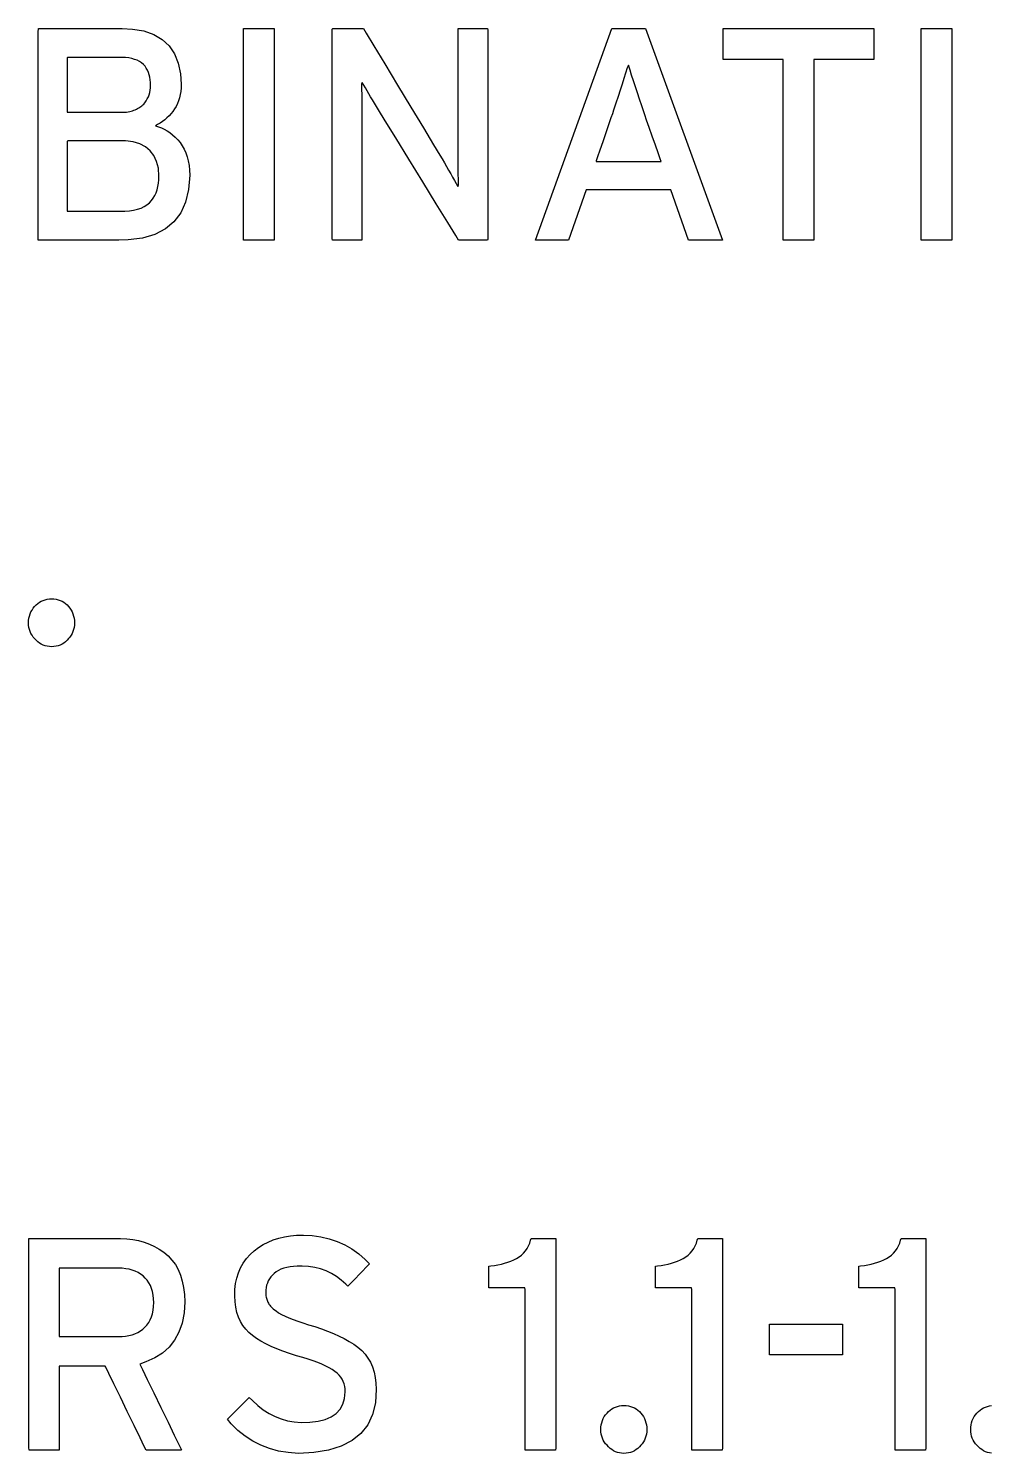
# Model space of a CAD drawing. Extents: x 1 to 47.7, y 0.2 to 33.5.
# Drawn here: x 9.21 to 10.403, y 21.199 to 22.965 of the extents above; entities that cross this region are included whole.
import ezdxf

# ---------------------------------------------------------------- set-up
doc = ezdxf.new("R2010")
doc.units = 0
doc.header["$MEASUREMENT"] = 0
doc.layers.add('6_0____DWG', color=7, linetype='CONTINUOUS')

msp = doc.modelspace()

# ---------------------------------------------------------------- linework, layer by layer
at = {"layer": '6_0____DWG'}
for points in [[(9.4103, 22.7832), (9.4089, 22.7655), (9.4051, 22.75), (9.3991, 22.7367), (9.3907, 22.7256), (9.3801, 22.7166), (9.3671, 22.7099), (9.3517, 22.7054), (9.3341, 22.7031), (9.3225, 22.7027), (9.3157, 22.7027), (9.3033, 22.7027), (9.2874, 22.7027), (9.2699, 22.7027), (9.2527, 22.7027), (9.2378, 22.7027), (9.227, 22.7027), (9.2224, 22.7027), (9.2224, 22.7107), (9.2224, 22.7355), (9.2224, 22.7723), (9.2224, 22.8161), (9.2224, 22.8619), (9.2224, 22.9046), (9.2224, 22.9391), (9.2224, 22.9606), (9.2228, 22.9651), (9.2292, 22.9651), (9.2414, 22.9651), (9.2576, 22.9651), (9.2756, 22.9651), (9.2935, 22.9651), (9.3093, 22.9651), (9.321, 22.9651), (9.3266, 22.9651), (9.3392, 22.9645), (9.3534, 22.9621), (9.3657, 22.9578), (9.3761, 22.9517), (9.3847, 22.9437), (9.3913, 22.9339), (9.396, 22.9222), (9.3989, 22.9088), (9.3998, 22.896), (9.3996, 22.8915), (9.3992, 22.8872), (9.3985, 22.8832), (9.3976, 22.8792), (9.3964, 22.8755), (9.395, 22.872), (9.3933, 22.8686), (9.3914, 22.8654), (9.3893, 22.8624), (9.3871, 22.8596), (9.3847, 22.8569), (9.3821, 22.8544), (9.3794, 22.8521), (9.3765, 22.8499), (9.3735, 22.8478), (9.3703, 22.846), (9.3678, 22.8443), (9.3715, 22.8433), (9.3752, 22.8419), (9.3787, 22.8402), (9.3822, 22.8383), (9.3856, 22.836), (9.389, 22.8334), (9.3922, 22.8305), (9.3954, 22.8273), (9.3984, 22.8237), (9.4011, 22.8198), (9.4035, 22.8156), (9.4055, 22.8111), (9.4071, 22.8062), (9.4084, 22.801), (9.4094, 22.7954), (9.41, 22.7895)], [(9.7436, 22.7027), (9.7399, 22.7087), (9.7301, 22.7248), (9.7159, 22.7478), (9.6992, 22.7749), (9.6819, 22.8031), (9.6657, 22.8294), (9.6526, 22.8507), (9.6443, 22.8642), (9.6416, 22.8685), (9.6392, 22.8726), (9.6368, 22.8766), (9.6345, 22.8805), (9.6322, 22.8843), (9.6301, 22.8879), (9.628, 22.8915), (9.626, 22.8949), (9.6241, 22.8982), (9.6233, 22.896), (9.6233, 22.8897), (9.6234, 22.8832), (9.6234, 22.8765), (9.6234, 22.8696), (9.6235, 22.8625), (9.6235, 22.8551), (9.6236, 22.8476), (9.6237, 22.8399), (9.6237, 22.8351), (9.6237, 22.8229), (9.6237, 22.8045), (9.6237, 22.7824), (9.6237, 22.7591), (9.6237, 22.737), (9.6237, 22.7186), (9.6237, 22.7064), (9.6237, 22.7027), (9.622, 22.7027), (9.6181, 22.7027), (9.6127, 22.7027), (9.6066, 22.7027), (9.6003, 22.7027), (9.5945, 22.7027), (9.5899, 22.7027), (9.5872, 22.7027), (9.5868, 22.7046), (9.5868, 22.7216), (9.5868, 22.7525), (9.5868, 22.7926), (9.5868, 22.8372), (9.5868, 22.8814), (9.5868, 22.9204), (9.5868, 22.9497), (9.5868, 22.9643), (9.5875, 22.9651), (9.5907, 22.9651), (9.5957, 22.9651), (9.6019, 22.9651), (9.6085, 22.9651), (9.6149, 22.9651), (9.6204, 22.9651), (9.6242, 22.9651), (9.6256, 22.9651), (9.6291, 22.9593), (9.6385, 22.9437), (9.652, 22.9213), (9.668, 22.8949), (9.6845, 22.8675), (9.6999, 22.8419), (9.7124, 22.8211), (9.7204, 22.808), (9.723, 22.8036), (9.7259, 22.7987), (9.7286, 22.794), (9.7312, 22.7894), (9.7337, 22.7851), (9.7361, 22.7809), (9.7383, 22.7769), (9.7405, 22.773), (9.7425, 22.7693), (9.7433, 22.7714), (9.7432, 22.7779), (9.7431, 22.7846), (9.7431, 22.7915), (9.743, 22.7985), (9.743, 22.8058), (9.743, 22.8132), (9.7429, 22.8208), (9.7429, 22.8286), (9.7429, 22.8334), (9.7429, 22.8455), (9.7429, 22.8638), (9.7429, 22.8858), (9.7429, 22.909), (9.7429, 22.931), (9.7429, 22.9493), (9.7429, 22.9615), (9.743, 22.9651), (9.7447, 22.9651), (9.7485, 22.9651), (9.7539, 22.9651), (9.7601, 22.9651), (9.7664, 22.9651), (9.7721, 22.9651), (9.7767, 22.9651), (9.7794, 22.9651), (9.7799, 22.9633), (9.7799, 22.9463), (9.7799, 22.9154), (9.7799, 22.8752), (9.7799, 22.8307), (9.7799, 22.7865), (9.7799, 22.7474), (9.7799, 22.7182), (9.7799, 22.7036), (9.7792, 22.7027), (9.7762, 22.7027), (9.7715, 22.7027), (9.7657, 22.7027), (9.7595, 22.7027), (9.7536, 22.7027), (9.7485, 22.7027), (9.745, 22.7027)], [(9.3617, 22.8948), (9.3616, 22.8982), (9.3613, 22.9015), (9.3608, 22.9047), (9.36, 22.9077), (9.3591, 22.9106), (9.3579, 22.9133), (9.3565, 22.9159), (9.355, 22.9184), (9.353, 22.9206), (9.3507, 22.9226), (9.3481, 22.9243), (9.3452, 22.9257), (9.342, 22.9269), (9.3385, 22.9279), (9.3348, 22.9286), (9.3308, 22.9291), (9.3264, 22.9293), (9.3238, 22.9293), (9.3169, 22.9293), (9.3069, 22.9293), (9.2953, 22.9293), (9.2834, 22.9293), (9.2725, 22.9293), (9.2638, 22.9293), (9.2589, 22.9293), (9.2582, 22.9286), (9.2582, 22.9237), (9.2582, 22.9151), (9.2582, 22.9042), (9.2582, 22.8923), (9.2582, 22.8807), (9.2582, 22.8708), (9.2582, 22.8639), (9.2582, 22.8613), (9.2608, 22.8613), (9.2678, 22.8613), (9.2777, 22.8613), (9.2893, 22.8613), (9.3013, 22.8613), (9.3122, 22.8613), (9.3208, 22.8613), (9.3258, 22.8613), (9.3276, 22.8613), (9.3298, 22.8614), (9.3319, 22.8616), (9.3339, 22.8618), (9.3359, 22.8622), (9.3377, 22.8626), (9.3395, 22.8631), (9.3412, 22.8637), (9.3428, 22.8644), (9.3443, 22.8651), (9.3457, 22.8659), (9.3471, 22.8667), (9.3485, 22.8675), (9.3497, 22.8684), (9.3509, 22.8694), (9.3521, 22.8704), (9.3532, 22.8714), (9.3547, 22.873), (9.3563, 22.8754), (9.3577, 22.8778), (9.359, 22.8803), (9.3599, 22.883), (9.3607, 22.8858), (9.3613, 22.8887), (9.3616, 22.8917)], [(9.9734, 22.8606), (9.9705, 22.8692), (9.9677, 22.8775), (9.9651, 22.8854), (9.9626, 22.893), (9.9603, 22.9002), (9.958, 22.9071), (9.956, 22.9136), (9.954, 22.9198), (9.9523, 22.9162), (9.9504, 22.9099), (9.9484, 22.9031), (9.9462, 22.896), (9.9438, 22.8885), (9.9413, 22.8807), (9.9385, 22.8724), (9.9356, 22.8638), (9.9341, 22.8593), (9.9324, 22.8542), (9.9295, 22.8459), (9.9259, 22.8356), (9.9221, 22.8247), (9.9185, 22.8144), (9.9156, 22.8061), (9.9139, 22.8011), (9.9141, 22.8001), (9.9198, 22.8001), (9.9303, 22.8001), (9.9438, 22.8001), (9.9585, 22.8001), (9.9726, 22.8001), (9.9845, 22.8001), (9.9923, 22.8001), (9.9945, 22.8002), (9.9933, 22.8036), (9.9908, 22.8109), (9.9874, 22.8206), (9.9836, 22.8315), (9.9798, 22.8422), (9.9766, 22.8515), (9.9743, 22.8581)], [(9.3722, 22.7821), (9.3714, 22.7918), (9.3693, 22.8003), (9.366, 22.8076), (9.3614, 22.8136), (9.3556, 22.8185), (9.3485, 22.8221), (9.3402, 22.8245), (9.3306, 22.8257), (9.3259, 22.8258), (9.32, 22.8258), (9.3105, 22.8258), (9.2989, 22.8258), (9.2865, 22.8258), (9.2749, 22.8258), (9.2654, 22.8258), (9.2595, 22.8258), (9.2582, 22.8254), (9.2582, 22.8198), (9.2582, 22.8091), (9.2582, 22.7951), (9.2582, 22.7796), (9.2582, 22.7644), (9.2582, 22.7513), (9.2582, 22.7421), (9.2582, 22.7386), (9.2609, 22.7386), (9.2681, 22.7386), (9.2783, 22.7386), (9.2901, 22.7386), (9.3022, 22.7386), (9.3131, 22.7386), (9.3214, 22.7386), (9.3258, 22.7386), (9.33, 22.7387), (9.3356, 22.7391), (9.3408, 22.7399), (9.3455, 22.741), (9.3499, 22.7425), (9.3537, 22.7443), (9.3572, 22.7465), (9.3603, 22.749), (9.3628, 22.7519), (9.365, 22.7549), (9.3669, 22.7581), (9.3685, 22.7615), (9.3698, 22.7652), (9.3708, 22.7691), (9.3716, 22.7732), (9.372, 22.7776)], [(9.2676, 22.2282), (9.2674, 22.2254), (9.267, 22.2226), (9.2664, 22.22), (9.2656, 22.2175), (9.2645, 22.2152), (9.2633, 22.2129), (9.2618, 22.2107), (9.2602, 22.2087), (9.2583, 22.2067), (9.2563, 22.2049), (9.2542, 22.2033), (9.252, 22.202), (9.2496, 22.2008), (9.2472, 22.1999), (9.2446, 22.1992), (9.2419, 22.1988), (9.239, 22.1985), (9.2363, 22.1988), (9.2336, 22.1992), (9.2311, 22.1999), (9.2286, 22.2008), (9.2263, 22.202), (9.2241, 22.2033), (9.222, 22.2049), (9.22, 22.2067), (9.2181, 22.2087), (9.2163, 22.2107), (9.2148, 22.2129), (9.2135, 22.2152), (9.2124, 22.2175), (9.2115, 22.22), (9.2109, 22.2226), (9.2106, 22.2254), (9.2105, 22.2282), (9.2106, 22.2311), (9.2109, 22.234), (9.2115, 22.2367), (9.2124, 22.2393), (9.2135, 22.2418), (9.2148, 22.2442), (9.2163, 22.2464), (9.2181, 22.2486), (9.22, 22.2505), (9.222, 22.2523), (9.2241, 22.2538), (9.2263, 22.2551), (9.2286, 22.2561), (9.2311, 22.257), (9.2336, 22.2576), (9.2363, 22.258), (9.239, 22.2582), (9.2419, 22.258), (9.2446, 22.2576), (9.2472, 22.257), (9.2496, 22.2561), (9.252, 22.2551), (9.2542, 22.2538), (9.2563, 22.2523), (9.2583, 22.2505), (9.2602, 22.2486), (9.2618, 22.2464), (9.2633, 22.2442), (9.2645, 22.2418), (9.2656, 22.2393), (9.2664, 22.2367), (9.267, 22.234), (9.2674, 22.2311)], [(9.4042, 21.3867), (9.4032, 21.3728), (9.4008, 21.3602), (9.3969, 21.3489), (9.3916, 21.3389), (9.3849, 21.3303), (9.3767, 21.323), (9.3671, 21.317), (9.356, 21.3123), (9.3484, 21.3094), (9.3517, 21.3028), (9.3577, 21.2903), (9.3657, 21.2739), (9.3745, 21.2555), (9.3834, 21.2373), (9.3912, 21.2211), (9.397, 21.209), (9.3999, 21.2031), (9.3992, 21.2027), (9.3955, 21.2027), (9.3897, 21.2027), (9.3826, 21.2027), (9.375, 21.2027), (9.3677, 21.2027), (9.3616, 21.2027), (9.3575, 21.2027), (9.3561, 21.2028), (9.3539, 21.2073), (9.3487, 21.2181), (9.3414, 21.2331), (9.3329, 21.2506), (9.3243, 21.2685), (9.3163, 21.2848), (9.31, 21.2978), (9.3063, 21.3054), (9.3053, 21.3066), (9.3014, 21.3066), (9.2945, 21.3066), (9.2856, 21.3066), (9.2757, 21.3066), (9.266, 21.3066), (9.2575, 21.3066), (9.2513, 21.3066), (9.2484, 21.3066), (9.2483, 21.304), (9.2483, 21.2947), (9.2483, 21.2806), (9.2483, 21.2636), (9.2483, 21.2457), (9.2483, 21.2287), (9.2483, 21.2146), (9.2483, 21.2054), (9.2483, 21.2027), (9.2464, 21.2027), (9.2424, 21.2027), (9.2369, 21.2027), (9.2306, 21.2027), (9.2242, 21.2027), (9.2183, 21.2027), (9.2138, 21.2027), (9.2113, 21.2027), (9.211, 21.2058), (9.211, 21.2249), (9.211, 21.2577), (9.211, 21.2991), (9.211, 21.3443), (9.211, 21.3884), (9.211, 21.4264), (9.211, 21.4536), (9.211, 21.465), (9.2145, 21.4651), (9.2249, 21.4651), (9.2404, 21.4651), (9.2588, 21.4651), (9.2781, 21.4651), (9.2961, 21.4651), (9.3109, 21.4651), (9.3202, 21.4651), (9.3246, 21.4651), (9.3324, 21.4647), (9.3399, 21.4638), (9.347, 21.4625), (9.3539, 21.4606), (9.3604, 21.4582), (9.3667, 21.4553), (9.3726, 21.4519), (9.3783, 21.448), (9.3836, 21.4435), (9.3883, 21.4384), (9.3925, 21.4328), (9.396, 21.4265), (9.3988, 21.4197), (9.4011, 21.4123), (9.4027, 21.4044), (9.4038, 21.3958)], [(9.6415, 21.2781), (9.6404, 21.2615), (9.6369, 21.2469), (9.6309, 21.2342), (9.6224, 21.2234), (9.6115, 21.2146), (9.5981, 21.2077), (9.5823, 21.2027), (9.5639, 21.1996), (9.5449, 21.1986), (9.5324, 21.1996), (9.5204, 21.2016), (9.5091, 21.2047), (9.4985, 21.2088), (9.4884, 21.2139), (9.4789, 21.22), (9.47, 21.2272), (9.4617, 21.2353), (9.457, 21.2411), (9.4587, 21.2427), (9.4618, 21.2458), (9.4659, 21.2499), (9.4704, 21.2544), (9.475, 21.259), (9.4791, 21.2631), (9.4823, 21.2662), (9.484, 21.268), (9.4879, 21.2643), (9.4945, 21.2581), (9.5014, 21.2528), (9.5086, 21.2482), (9.516, 21.2444), (9.5237, 21.2414), (9.5316, 21.2391), (9.5398, 21.2377), (9.5483, 21.237), (9.5591, 21.2373), (9.5693, 21.2385), (9.5782, 21.2407), (9.5857, 21.244), (9.5919, 21.2482), (9.5967, 21.2534), (9.6002, 21.2595), (9.6023, 21.2667), (9.603, 21.2749), (9.6029, 21.2785), (9.6024, 21.2817), (9.6017, 21.2847), (9.6005, 21.2877), (9.5991, 21.2905), (9.5974, 21.2931), (9.5953, 21.2957), (9.5929, 21.2981), (9.5902, 21.3003), (9.5869, 21.3026), (9.5831, 21.3048), (9.5789, 21.307), (9.5741, 21.3091), (9.5689, 21.3113), (9.5632, 21.3134), (9.557, 21.3155), (9.5503, 21.3175), (9.5426, 21.3197), (9.5339, 21.3224), (9.5258, 21.3252), (9.5182, 21.3281), (9.5112, 21.3312), (9.5046, 21.3344), (9.4986, 21.3377), (9.4931, 21.3412), (9.4881, 21.3448), (9.4837, 21.3485), (9.4797, 21.3526), (9.4762, 21.3571), (9.4732, 21.3621), (9.4708, 21.3675), (9.4688, 21.3735), (9.4674, 21.3799), (9.4665, 21.3867), (9.4661, 21.394), (9.4663, 21.4017), (9.4671, 21.4091), (9.4686, 21.416), (9.4706, 21.4226), (9.4733, 21.4288), (9.4766, 21.4347), (9.4805, 21.4401), (9.4851, 21.4452), (9.4902, 21.4499), (9.4956, 21.4539), (9.5014, 21.4575), (9.5074, 21.4606), (9.5138, 21.4633), (9.5206, 21.4654), (9.5276, 21.4671), (9.535, 21.4683), (9.5427, 21.4691), (9.5511, 21.4693), (9.5622, 21.4687), (9.5729, 21.4672), (9.5832, 21.4648), (9.593, 21.4615), (9.6024, 21.4573), (9.6113, 21.4521), (9.6197, 21.4461), (9.6277, 21.4392), (9.6331, 21.4336), (9.6316, 21.4321), (9.6286, 21.4291), (9.6247, 21.425), (9.6202, 21.4203), (9.6157, 21.4156), (9.6115, 21.4113), (9.6083, 21.408), (9.6064, 21.4061), (9.6037, 21.4084), (9.5981, 21.4135), (9.5922, 21.4179), (9.586, 21.4217), (9.5794, 21.4248), (9.5725, 21.4273), (9.5652, 21.4292), (9.5576, 21.4303), (9.5496, 21.4309), (9.5436, 21.4308), (9.5389, 21.4305), (9.5346, 21.4299), (9.5305, 21.4291), (9.5268, 21.4281), (9.5234, 21.4269), (9.5202, 21.4254), (9.5174, 21.4237), (9.5149, 21.4218), (9.5127, 21.4197), (9.5108, 21.4174), (9.5091, 21.415), (9.5077, 21.4125), (9.5065, 21.4098), (9.5056, 21.4071), (9.505, 21.4042), (9.5046, 21.4012), (9.5045, 21.3982), (9.5045, 21.3967), (9.5046, 21.3952), (9.5048, 21.3938), (9.505, 21.3924), (9.5053, 21.3911), (9.5057, 21.3898), (9.5061, 21.3886), (9.5066, 21.3874), (9.5071, 21.3862), (9.5078, 21.385), (9.5085, 21.3837), (9.5094, 21.3825), (9.5103, 21.3813), (9.5114, 21.3802), (9.5125, 21.379), (9.5138, 21.3778), (9.5152, 21.3767), (9.5173, 21.3752), (9.5205, 21.3731), (9.5242, 21.371), (9.5284, 21.3689), (9.5332, 21.3668), (9.5384, 21.3647), (9.5442, 21.3625), (9.5505, 21.3604), (9.5573, 21.3582), (9.5653, 21.3558), (9.5735, 21.3531), (9.5812, 21.3503), (9.5886, 21.3473), (9.5954, 21.3442), (9.6019, 21.3409), (9.6079, 21.3375), (9.6135, 21.3339), (9.6187, 21.3302), (9.6234, 21.3262), (9.6276, 21.3218), (9.6312, 21.3169), (9.6343, 21.3116), (9.6368, 21.3058), (9.6388, 21.2995), (9.6402, 21.2928), (9.6411, 21.2857)], [(9.8261, 21.2027), (9.8261, 21.2104), (9.8261, 21.2309), (9.8261, 21.2603), (9.8261, 21.2945), (9.8261, 21.3297), (9.8261, 21.362), (9.8261, 21.3874), (9.8261, 21.402), (9.8256, 21.404), (9.8224, 21.404), (9.8167, 21.404), (9.8094, 21.404), (9.8015, 21.404), (9.7939, 21.404), (9.7873, 21.404), (9.7827, 21.404), (9.781, 21.404), (9.781, 21.405), (9.781, 21.4078), (9.781, 21.4117), (9.781, 21.4163), (9.781, 21.4211), (9.781, 21.4254), (9.781, 21.4288), (9.781, 21.4308), (9.7833, 21.4313), (9.7879, 21.4318), (9.7923, 21.4325), (9.7965, 21.4334), (9.8006, 21.4344), (9.8046, 21.4357), (9.8083, 21.4371), (9.8119, 21.4387), (9.8154, 21.4404), (9.8186, 21.4423), (9.8215, 21.4445), (9.8241, 21.4469), (9.8264, 21.4496), (9.8285, 21.4526), (9.8302, 21.4559), (9.8317, 21.4594), (9.8328, 21.4631), (9.8336, 21.4651), (9.8359, 21.4651), (9.8397, 21.4651), (9.8447, 21.4651), (9.8501, 21.4651), (9.8553, 21.4651), (9.8598, 21.4651), (9.8629, 21.4651), (9.8641, 21.4651), (9.8641, 21.4551), (9.8641, 21.4284), (9.8641, 21.3902), (9.8641, 21.3455), (9.8641, 21.2996), (9.8641, 21.2575), (9.8641, 21.2244), (9.8641, 21.2054), (9.8637, 21.2027), (9.861, 21.2027), (9.8562, 21.2027), (9.8501, 21.2027), (9.8434, 21.2027), (9.8369, 21.2027), (9.8314, 21.2027), (9.8275, 21.2027)], [(10.0326, 21.2027), (10.0326, 21.2104), (10.0326, 21.2309), (10.0326, 21.2603), (10.0326, 21.2945), (10.0326, 21.3297), (10.0326, 21.362), (10.0326, 21.3874), (10.0326, 21.402), (10.0322, 21.404), (10.0289, 21.404), (10.0232, 21.404), (10.016, 21.404), (10.0081, 21.404), (10.0004, 21.404), (9.9938, 21.404), (9.9893, 21.404), (9.9875, 21.404), (9.9875, 21.405), (9.9875, 21.4078), (9.9875, 21.4117), (9.9875, 21.4163), (9.9875, 21.4211), (9.9875, 21.4254), (9.9875, 21.4288), (9.9875, 21.4308), (9.9899, 21.4313), (9.9944, 21.4318), (9.9988, 21.4325), (10.0031, 21.4334), (10.0072, 21.4344), (10.0111, 21.4357), (10.0149, 21.4371), (10.0185, 21.4387), (10.0219, 21.4404), (10.0251, 21.4423), (10.028, 21.4445), (10.0307, 21.4469), (10.033, 21.4496), (10.035, 21.4526), (10.0368, 21.4559), (10.0382, 21.4594), (10.0394, 21.4631), (10.0402, 21.4651), (10.0424, 21.4651), (10.0463, 21.4651), (10.0512, 21.4651), (10.0566, 21.4651), (10.0619, 21.4651), (10.0663, 21.4651), (10.0695, 21.4651), (10.0707, 21.4651), (10.0707, 21.4551), (10.0707, 21.4284), (10.0707, 21.3902), (10.0707, 21.3455), (10.0707, 21.2996), (10.0707, 21.2575), (10.0707, 21.2244), (10.0707, 21.2054), (10.0703, 21.2027), (10.0675, 21.2027), (10.0627, 21.2027), (10.0566, 21.2027), (10.05, 21.2027), (10.0435, 21.2027), (10.0379, 21.2027), (10.0341, 21.2027)], [(10.2846, 21.2027), (10.2846, 21.2104), (10.2846, 21.2309), (10.2846, 21.2603), (10.2846, 21.2945), (10.2846, 21.3297), (10.2846, 21.362), (10.2846, 21.3874), (10.2846, 21.402), (10.2841, 21.404), (10.2808, 21.404), (10.2752, 21.404), (10.2679, 21.404), (10.26, 21.404), (10.2524, 21.404), (10.2458, 21.404), (10.2412, 21.404), (10.2395, 21.404), (10.2395, 21.405), (10.2395, 21.4078), (10.2395, 21.4117), (10.2395, 21.4163), (10.2395, 21.4211), (10.2395, 21.4254), (10.2395, 21.4288), (10.2395, 21.4308), (10.2418, 21.4313), (10.2464, 21.4318), (10.2508, 21.4325), (10.255, 21.4334), (10.2591, 21.4344), (10.263, 21.4357), (10.2668, 21.4371), (10.2704, 21.4387), (10.2739, 21.4404), (10.2771, 21.4423), (10.28, 21.4445), (10.2826, 21.4469), (10.2849, 21.4496), (10.287, 21.4526), (10.2887, 21.4559), (10.2902, 21.4594), (10.2913, 21.4631), (10.2921, 21.4651), (10.2944, 21.4651), (10.2982, 21.4651), (10.3032, 21.4651), (10.3086, 21.4651), (10.3138, 21.4651), (10.3183, 21.4651), (10.3214, 21.4651), (10.3226, 21.4651), (10.3226, 21.4551), (10.3226, 21.4284), (10.3226, 21.3902), (10.3226, 21.3455), (10.3226, 21.2996), (10.3226, 21.2575), (10.3226, 21.2244), (10.3226, 21.2054), (10.3222, 21.2027), (10.3195, 21.2027), (10.3147, 21.2027), (10.3086, 21.2027), (10.3019, 21.2027), (10.2954, 21.2027), (10.2899, 21.2027), (10.286, 21.2027)], [(9.3657, 21.3856), (9.3655, 21.3904), (9.365, 21.395), (9.3641, 21.3993), (9.3629, 21.4032), (9.3615, 21.4069), (9.3597, 21.4102), (9.3576, 21.4133), (9.3552, 21.4161), (9.3524, 21.4186), (9.3494, 21.4209), (9.3462, 21.4228), (9.3427, 21.4245), (9.339, 21.4259), (9.3351, 21.4269), (9.3309, 21.4276), (9.3265, 21.4281), (9.3224, 21.4282), (9.3187, 21.4282), (9.3105, 21.4282), (9.2992, 21.4282), (9.2863, 21.4282), (9.2733, 21.4282), (9.2617, 21.4282), (9.253, 21.4282), (9.2486, 21.4282), (9.2483, 21.4264), (9.2483, 21.4191), (9.2483, 21.4075), (9.2483, 21.3933), (9.2483, 21.3784), (9.2483, 21.3642), (9.2483, 21.3526), (9.2483, 21.3453), (9.2486, 21.3435), (9.253, 21.3435), (9.2617, 21.3435), (9.2733, 21.3435), (9.2863, 21.3435), (9.2992, 21.3435), (9.3105, 21.3435), (9.3187, 21.3435), (9.3224, 21.3435), (9.3264, 21.3436), (9.3307, 21.344), (9.3349, 21.3447), (9.3388, 21.3457), (9.3424, 21.347), (9.3459, 21.3486), (9.3491, 21.3505), (9.3521, 21.3526), (9.3548, 21.3551), (9.3573, 21.3578), (9.3595, 21.3608), (9.3613, 21.3642), (9.3628, 21.3678), (9.3641, 21.3718), (9.3649, 21.3761), (9.3655, 21.3807)], [(9.9769, 21.2282), (9.9767, 21.2254), (9.9763, 21.2226), (9.9757, 21.22), (9.9749, 21.2175), (9.9739, 21.2152), (9.9726, 21.2129), (9.9712, 21.2107), (9.9695, 21.2087), (9.9677, 21.2067), (9.9657, 21.2049), (9.9636, 21.2033), (9.9614, 21.202), (9.959, 21.2008), (9.9565, 21.1999), (9.9539, 21.1992), (9.9512, 21.1988), (9.9484, 21.1985), (9.9456, 21.1988), (9.9429, 21.1992), (9.9404, 21.1999), (9.938, 21.2008), (9.9357, 21.202), (9.9335, 21.2033), (9.9314, 21.2049), (9.9294, 21.2067), (9.9275, 21.2087), (9.9257, 21.2107), (9.9241, 21.2129), (9.9228, 21.2152), (9.9217, 21.2175), (9.9209, 21.22), (9.9203, 21.2226), (9.9199, 21.2254), (9.9198, 21.2282), (9.9199, 21.2311), (9.9203, 21.234), (9.9209, 21.2367), (9.9217, 21.2393), (9.9228, 21.2418), (9.9241, 21.2442), (9.9257, 21.2464), (9.9275, 21.2486), (9.9294, 21.2505), (9.9314, 21.2523), (9.9335, 21.2538), (9.9357, 21.2551), (9.938, 21.2561), (9.9404, 21.257), (9.9429, 21.2576), (9.9456, 21.258), (9.9484, 21.2582), (9.9512, 21.258), (9.9539, 21.2576), (9.9565, 21.257), (9.959, 21.2561), (9.9614, 21.2551), (9.9636, 21.2538), (9.9657, 21.2523), (9.9677, 21.2505), (9.9695, 21.2486), (9.9712, 21.2464), (9.9726, 21.2442), (9.9739, 21.2418), (9.9749, 21.2393), (9.9757, 21.2367), (9.9763, 21.234), (9.9767, 21.2311)]]:
    msp.add_lwpolyline(points, close=True, dxfattribs=at)
for points in [[(9.4771, 22.7027), (9.4771, 22.9651), (9.5151, 22.9651), (9.5151, 22.7027), (9.4771, 22.7027)], [(10.0286, 22.7027), (10.0066, 22.765), (9.9015, 22.765), (9.8797, 22.7027), (9.8389, 22.7027), (9.9333, 22.9651), (9.9751, 22.9651), (10.0707, 22.7027), (10.0286, 22.7027)], [(10.1838, 22.9267), (10.1838, 22.7027), (10.1458, 22.7027), (10.1458, 22.9267), (10.0716, 22.9267), (10.0716, 22.9651), (10.2581, 22.9651), (10.2581, 22.9267), (10.1838, 22.9267)], [(10.317, 22.7027), (10.317, 22.9651), (10.355, 22.9651), (10.355, 22.7027), (10.317, 22.7027)], [(10.1287, 21.3209), (10.1287, 21.3589), (10.2195, 21.3589), (10.2195, 21.3209), (10.1287, 21.3209)], [(10.4041, 21.1988), (10.4014, 21.1992), (10.3989, 21.1999), (10.3965, 21.2008), (10.3942, 21.202), (10.392, 21.2033), (10.3899, 21.2049), (10.3879, 21.2067), (10.386, 21.2087), (10.3842, 21.2107), (10.3826, 21.2129), (10.3813, 21.2152), (10.3802, 21.2175), (10.3794, 21.22), (10.3788, 21.2226), (10.3784, 21.2254), (10.3783, 21.2282), (10.3784, 21.2311), (10.3788, 21.234), (10.3794, 21.2367), (10.3802, 21.2393), (10.3813, 21.2418), (10.3826, 21.2442), (10.3842, 21.2464), (10.386, 21.2486), (10.3879, 21.2505), (10.3899, 21.2523), (10.392, 21.2538), (10.3942, 21.2551), (10.3965, 21.2561), (10.3989, 21.257), (10.4014, 21.2576), (10.4041, 21.258)]]:
    msp.add_lwpolyline(points, dxfattribs=at)

doc.saveas('drawing.dxf')
